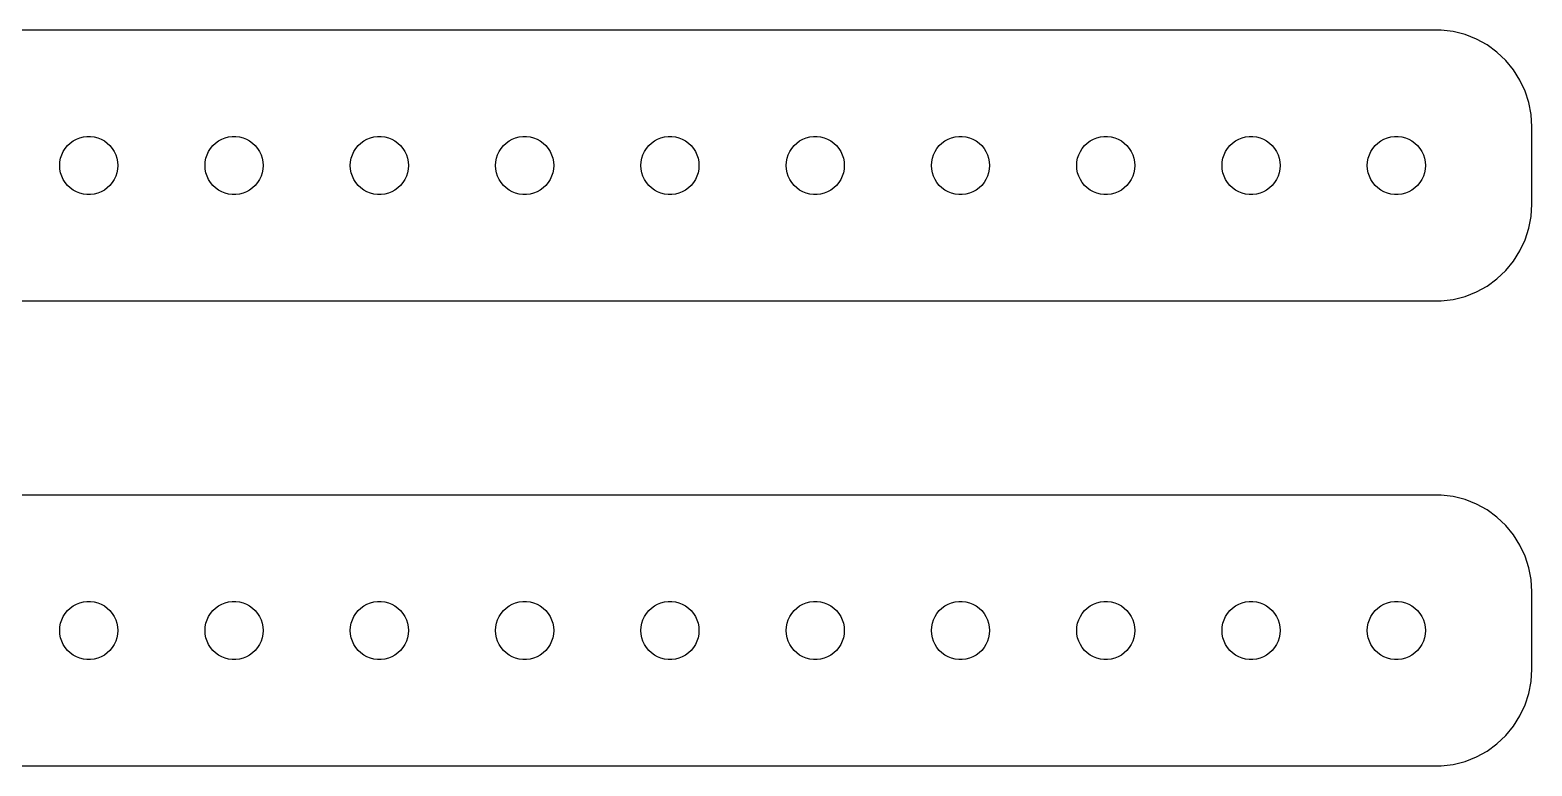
# Model space of a CAD drawing. Header units: metres. Extents: x -150 to 150, y 41 to 79.
# Drawn here: x 72 to 149.5, y 41 to 79 of the extents above; entities that cross this region are included whole.
import ezdxf

# ---------------------------------------------------------------- set-up
doc = ezdxf.new("R2010")
doc.units = ezdxf.units.M

msp = doc.modelspace()

# ---------------------------------------------------------------- linework, layer by layer
for p, q in [((144.814, 78.9901), (-144.814, 78.9901)), ((145.437, 78.9114), (144.814, 78.9901)), ((146.045, 78.7553), (145.437, 78.9114)), ((146.629, 78.5241), (146.045, 78.7553)), ((147.179, 78.2216), (146.629, 78.5241)), ((147.687, 77.8526), (147.179, 78.2216)), ((148.145, 77.4227), (147.687, 77.8526)), ((148.545, 76.9389), (148.145, 77.4227)), ((148.882, 76.4088), (148.545, 76.9389)), ((149.149, 75.8406), (148.882, 76.4088)), ((149.343, 75.2434), (149.149, 75.8406)), ((149.461, 74.6267), (149.343, 75.2434)), ((149.5, 74), (149.461, 74.6267)), ((149.5, 70), (149.5, 74)), ((73.6855, 72.7226), (73.7865, 72.8817)), ((73.7865, 72.8817), (73.9065, 73.0268)), ((73.9065, 73.0268), (74.0439, 73.1558)), ((74.0439, 73.1558), (74.1963, 73.2665)), ((74.1963, 73.2665), (74.3613, 73.3572)), ((74.3613, 73.3572), (74.5365, 73.4266)), ((74.5365, 73.4266), (74.7189, 73.4734)), ((74.7189, 73.4734), (74.9058, 73.497)), ((74.9058, 73.497), (75.0942, 73.497)), ((75.0942, 73.497), (75.2811, 73.4734)), ((75.2811, 73.4734), (75.4635, 73.4266)), ((75.4635, 73.4266), (75.6387, 73.3572)), ((75.6387, 73.3572), (75.8037, 73.2665)), ((75.8037, 73.2665), (75.9561, 73.1558)), ((75.9561, 73.1558), (76.0934, 73.0268)), ((76.0934, 73.0268), (76.2135, 72.8817)), ((76.2135, 72.8817), (76.3145, 72.7226)), ((81.1855, 72.7226), (81.2865, 72.8817)), ((81.2865, 72.8817), (81.4065, 73.0268)), ((81.4065, 73.0268), (81.5439, 73.1558)), ((81.5439, 73.1558), (81.6963, 73.2665)), ((81.6963, 73.2665), (81.8613, 73.3572)), ((81.8613, 73.3572), (82.0365, 73.4266)), ((82.0365, 73.4266), (82.2189, 73.4734)), ((82.2189, 73.4734), (82.4058, 73.497)), ((82.4058, 73.497), (82.5942, 73.497)), ((82.5942, 73.497), (82.7811, 73.4734)), ((82.7811, 73.4734), (82.9635, 73.4266)), ((82.9635, 73.4266), (83.1387, 73.3572)), ((83.1387, 73.3572), (83.3037, 73.2665)), ((83.3037, 73.2665), (83.4561, 73.1558)), ((83.4561, 73.1558), (83.5934, 73.0268)), ((83.5934, 73.0268), (83.7135, 72.8817)), ((83.7135, 72.8817), (83.8145, 72.7226)), ((88.6855, 72.7226), (88.7865, 72.8817)), ((88.7865, 72.8817), (88.9065, 73.0268)), ((88.9065, 73.0268), (89.0439, 73.1558)), ((89.0439, 73.1558), (89.1963, 73.2665)), ((89.1963, 73.2665), (89.3613, 73.3572)), ((89.3613, 73.3572), (89.5365, 73.4266)), ((89.5365, 73.4266), (89.7189, 73.4734)), ((89.7189, 73.4734), (89.9058, 73.497)), ((89.9058, 73.497), (90.0942, 73.497)), ((90.0942, 73.497), (90.2811, 73.4734)), ((90.2811, 73.4734), (90.4635, 73.4266)), ((90.4635, 73.4266), (90.6387, 73.3572)), ((90.6387, 73.3572), (90.8037, 73.2665)), ((90.8037, 73.2665), (90.9561, 73.1558)), ((90.9561, 73.1558), (91.0934, 73.0268)), ((91.0934, 73.0268), (91.2135, 72.8817)), ((91.2135, 72.8817), (91.3145, 72.7226)), ((96.1855, 72.7226), (96.2865, 72.8817)), ((96.2865, 72.8817), (96.4065, 73.0268)), ((96.4065, 73.0268), (96.5439, 73.1558)), ((96.5439, 73.1558), (96.6963, 73.2665)), ((96.6963, 73.2665), (96.8613, 73.3572)), ((96.8613, 73.3572), (97.0365, 73.4266)), ((97.0365, 73.4266), (97.2189, 73.4734)), ((97.2189, 73.4734), (97.4058, 73.497)), ((97.4058, 73.497), (97.5942, 73.497)), ((97.5942, 73.497), (97.7811, 73.4734)), ((97.7811, 73.4734), (97.9635, 73.4266)), ((97.9635, 73.4266), (98.1387, 73.3572)), ((98.1387, 73.3572), (98.3037, 73.2665)), ((98.3037, 73.2665), (98.4561, 73.1558)), ((98.4561, 73.1558), (98.5934, 73.0268)), ((98.5934, 73.0268), (98.7135, 72.8817)), ((98.7135, 72.8817), (98.8145, 72.7226)), ((103.686, 72.7226), (103.786, 72.8817)), ((103.786, 72.8817), (103.907, 73.0268)), ((103.907, 73.0268), (104.044, 73.1558)), ((104.044, 73.1558), (104.196, 73.2665)), ((104.196, 73.2665), (104.361, 73.3572)), ((104.361, 73.3572), (104.536, 73.4266)), ((104.536, 73.4266), (104.719, 73.4734)), ((104.719, 73.4734), (104.906, 73.497)), ((104.906, 73.497), (105.094, 73.497)), ((105.094, 73.497), (105.281, 73.4734)), ((105.281, 73.4734), (105.464, 73.4266)), ((105.464, 73.4266), (105.639, 73.3572)), ((105.639, 73.3572), (105.804, 73.2665)), ((105.804, 73.2665), (105.956, 73.1558)), ((105.956, 73.1558), (106.093, 73.0268)), ((106.093, 73.0268), (106.214, 72.8817)), ((106.214, 72.8817), (106.314, 72.7226)), ((111.186, 72.7226), (111.286, 72.8817)), ((111.286, 72.8817), (111.407, 73.0268)), ((111.407, 73.0268), (111.544, 73.1558)), ((111.544, 73.1558), (111.696, 73.2665)), ((111.696, 73.2665), (111.861, 73.3572)), ((111.861, 73.3572), (112.036, 73.4266)), ((112.036, 73.4266), (112.219, 73.4734)), ((112.219, 73.4734), (112.406, 73.497)), ((112.406, 73.497), (112.594, 73.497)), ((112.594, 73.497), (112.781, 73.4734)), ((112.781, 73.4734), (112.964, 73.4266)), ((112.964, 73.4266), (113.139, 73.3572)), ((113.139, 73.3572), (113.304, 73.2665)), ((113.304, 73.2665), (113.456, 73.1558)), ((113.456, 73.1558), (113.593, 73.0268)), ((113.593, 73.0268), (113.714, 72.8817)), ((113.714, 72.8817), (113.814, 72.7226)), ((118.686, 72.7226), (118.786, 72.8817)), ((118.786, 72.8817), (118.907, 73.0268)), ((118.907, 73.0268), (119.044, 73.1558)), ((119.044, 73.1558), (119.196, 73.2665)), ((119.196, 73.2665), (119.361, 73.3572)), ((119.361, 73.3572), (119.536, 73.4266)), ((119.536, 73.4266), (119.719, 73.4734)), ((119.719, 73.4734), (119.906, 73.497)), ((119.906, 73.497), (120.094, 73.497)), ((120.094, 73.497), (120.281, 73.4734)), ((120.281, 73.4734), (120.464, 73.4266)), ((120.464, 73.4266), (120.639, 73.3572)), ((120.639, 73.3572), (120.804, 73.2665)), ((120.804, 73.2665), (120.956, 73.1558)), ((120.956, 73.1558), (121.093, 73.0268)), ((121.093, 73.0268), (121.214, 72.8817)), ((121.214, 72.8817), (121.314, 72.7226)), ((126.186, 72.7226), (126.286, 72.8817)), ((126.286, 72.8817), (126.407, 73.0268)), ((126.407, 73.0268), (126.544, 73.1558)), ((126.544, 73.1558), (126.696, 73.2665)), ((126.696, 73.2665), (126.861, 73.3572)), ((126.861, 73.3572), (127.036, 73.4266)), ((127.036, 73.4266), (127.219, 73.4734)), ((127.219, 73.4734), (127.406, 73.497)), ((127.406, 73.497), (127.594, 73.497)), ((127.594, 73.497), (127.781, 73.4734)), ((127.781, 73.4734), (127.964, 73.4266)), ((127.964, 73.4266), (128.139, 73.3572)), ((128.139, 73.3572), (128.304, 73.2665)), ((128.304, 73.2665), (128.456, 73.1558)), ((128.456, 73.1558), (128.593, 73.0268)), ((128.593, 73.0268), (128.714, 72.8817)), ((128.714, 72.8817), (128.814, 72.7226)), ((133.686, 72.7226), (133.786, 72.8817)), ((133.786, 72.8817), (133.907, 73.0268)), ((133.907, 73.0268), (134.044, 73.1558)), ((134.044, 73.1558), (134.196, 73.2665)), ((134.196, 73.2665), (134.361, 73.3572)), ((134.361, 73.3572), (134.536, 73.4266)), ((134.536, 73.4266), (134.719, 73.4734)), ((134.719, 73.4734), (134.906, 73.497)), ((134.906, 73.497), (135.094, 73.497)), ((135.094, 73.497), (135.281, 73.4734)), ((135.281, 73.4734), (135.464, 73.4266)), ((135.464, 73.4266), (135.639, 73.3572)), ((135.639, 73.3572), (135.804, 73.2665)), ((135.804, 73.2665), (135.956, 73.1558)), ((135.956, 73.1558), (136.093, 73.0268)), ((136.093, 73.0268), (136.214, 72.8817)), ((136.214, 72.8817), (136.314, 72.7226)), ((141.186, 72.7226), (141.286, 72.8817)), ((141.286, 72.8817), (141.407, 73.0268)), ((141.407, 73.0268), (141.544, 73.1558)), ((141.544, 73.1558), (141.696, 73.2665)), ((141.696, 73.2665), (141.861, 73.3572)), ((141.861, 73.3572), (142.036, 73.4266)), ((142.036, 73.4266), (142.219, 73.4734)), ((142.219, 73.4734), (142.406, 73.497)), ((142.406, 73.497), (142.594, 73.497)), ((142.594, 73.497), (142.781, 73.4734)), ((142.781, 73.4734), (142.964, 73.4266)), ((142.964, 73.4266), (143.139, 73.3572)), ((143.139, 73.3572), (143.304, 73.2665)), ((143.304, 73.2665), (143.456, 73.1558)), ((143.456, 73.1558), (143.593, 73.0268)), ((143.593, 73.0268), (143.714, 72.8817)), ((143.714, 72.8817), (143.814, 72.7226)), ((73.5, 72), (73.5118, 72.188)), ((73.5118, 72.188), (73.5471, 72.373)), ((73.5471, 72.373), (73.6053, 72.5522)), ((73.6053, 72.5522), (73.6855, 72.7226)), ((76.3145, 72.7226), (76.3947, 72.5522)), ((76.3947, 72.5522), (76.4529, 72.373)), ((76.4529, 72.373), (76.4882, 72.188)), ((76.4882, 72.188), (76.5, 72)), ((81, 72), (81.0118, 72.188)), ((81.0118, 72.188), (81.0471, 72.373)), ((81.0471, 72.373), (81.1053, 72.5522)), ((81.1053, 72.5522), (81.1855, 72.7226)), ((83.8145, 72.7226), (83.8947, 72.5522)), ((83.8947, 72.5522), (83.9529, 72.373)), ((83.9529, 72.373), (83.9882, 72.188)), ((83.9882, 72.188), (84, 72)), ((88.5, 72), (88.5118, 72.188)), ((88.5118, 72.188), (88.5471, 72.373)), ((88.5471, 72.373), (88.6053, 72.5522)), ((88.6053, 72.5522), (88.6855, 72.7226)), ((91.3145, 72.7226), (91.3947, 72.5522)), ((91.3947, 72.5522), (91.4529, 72.373)), ((91.4529, 72.373), (91.4882, 72.188)), ((91.4882, 72.188), (91.5, 72)), ((96, 72), (96.0118, 72.188)), ((96.0118, 72.188), (96.0471, 72.373)), ((96.0471, 72.373), (96.1053, 72.5522)), ((96.1053, 72.5522), (96.1855, 72.7226)), ((98.8145, 72.7226), (98.8947, 72.5522)), ((98.8947, 72.5522), (98.9529, 72.373)), ((98.9529, 72.373), (98.9882, 72.188)), ((98.9882, 72.188), (99, 72)), ((103.5, 72), (103.512, 72.188)), ((103.512, 72.188), (103.547, 72.373)), ((103.547, 72.373), (103.605, 72.5522)), ((103.605, 72.5522), (103.686, 72.7226)), ((106.314, 72.7226), (106.395, 72.5522)), ((106.395, 72.5522), (106.453, 72.373)), ((106.453, 72.373), (106.488, 72.188)), ((106.488, 72.188), (106.5, 72)), ((111, 72), (111.012, 72.188)), ((111.012, 72.188), (111.047, 72.373)), ((111.047, 72.373), (111.105, 72.5522)), ((111.105, 72.5522), (111.186, 72.7226)), ((113.814, 72.7226), (113.895, 72.5522)), ((113.895, 72.5522), (113.953, 72.373)), ((113.953, 72.373), (113.988, 72.188)), ((113.988, 72.188), (114, 72)), ((118.5, 72), (118.512, 72.188)), ((118.512, 72.188), (118.547, 72.373)), ((118.547, 72.373), (118.605, 72.5522)), ((118.605, 72.5522), (118.686, 72.7226)), ((121.314, 72.7226), (121.395, 72.5522)), ((121.395, 72.5522), (121.453, 72.373)), ((121.453, 72.373), (121.488, 72.188)), ((121.488, 72.188), (121.5, 72)), ((126, 72), (126.012, 72.188)), ((126.012, 72.188), (126.047, 72.373)), ((126.047, 72.373), (126.105, 72.5522)), ((126.105, 72.5522), (126.186, 72.7226)), ((128.814, 72.7226), (128.895, 72.5522)), ((128.895, 72.5522), (128.953, 72.373)), ((128.953, 72.373), (128.988, 72.188)), ((128.988, 72.188), (129, 72)), ((133.5, 72), (133.512, 72.188)), ((133.512, 72.188), (133.547, 72.373)), ((133.547, 72.373), (133.605, 72.5522)), ((133.605, 72.5522), (133.686, 72.7226)), ((136.314, 72.7226), (136.395, 72.5522)), ((136.395, 72.5522), (136.453, 72.373)), ((136.453, 72.373), (136.488, 72.188)), ((136.488, 72.188), (136.5, 72)), ((141, 72), (141.012, 72.188)), ((141.012, 72.188), (141.047, 72.373)), ((141.047, 72.373), (141.105, 72.5522)), ((141.105, 72.5522), (141.186, 72.7226)), ((143.814, 72.7226), (143.895, 72.5522)), ((143.895, 72.5522), (143.953, 72.373)), ((143.953, 72.373), (143.988, 72.188)), ((143.988, 72.188), (144, 72)), ((73.5118, 71.812), (73.5, 72)), ((73.5471, 71.627), (73.5118, 71.812)), ((73.6053, 71.4478), (73.5471, 71.627)), ((73.6855, 71.2774), (73.6053, 71.4478)), ((76.3947, 71.4478), (76.3145, 71.2774)), ((76.4529, 71.627), (76.3947, 71.4478)), ((76.4882, 71.812), (76.4529, 71.627)), ((76.5, 72), (76.4882, 71.812)), ((81.0118, 71.812), (81, 72)), ((81.0471, 71.627), (81.0118, 71.812)), ((81.1053, 71.4478), (81.0471, 71.627)), ((81.1855, 71.2774), (81.1053, 71.4478)), ((83.8947, 71.4478), (83.8145, 71.2774)), ((83.9529, 71.627), (83.8947, 71.4478)), ((83.9882, 71.812), (83.9529, 71.627)), ((84, 72), (83.9882, 71.812)), ((88.5118, 71.812), (88.5, 72)), ((88.5471, 71.627), (88.5118, 71.812)), ((88.6053, 71.4478), (88.5471, 71.627)), ((88.6855, 71.2774), (88.6053, 71.4478)), ((91.3947, 71.4478), (91.3145, 71.2774)), ((91.4529, 71.627), (91.3947, 71.4478)), ((91.4882, 71.812), (91.4529, 71.627)), ((91.5, 72), (91.4882, 71.812)), ((96.0118, 71.812), (96, 72)), ((96.0471, 71.627), (96.0118, 71.812)), ((96.1053, 71.4478), (96.0471, 71.627)), ((96.1855, 71.2774), (96.1053, 71.4478)), ((98.8947, 71.4478), (98.8145, 71.2774)), ((98.9529, 71.627), (98.8947, 71.4478)), ((98.9882, 71.812), (98.9529, 71.627)), ((99, 72), (98.9882, 71.812)), ((103.512, 71.812), (103.5, 72)), ((103.547, 71.627), (103.512, 71.812)), ((103.605, 71.4478), (103.547, 71.627)), ((103.686, 71.2774), (103.605, 71.4478)), ((106.395, 71.4478), (106.314, 71.2774)), ((106.453, 71.627), (106.395, 71.4478)), ((106.488, 71.812), (106.453, 71.627)), ((106.5, 72), (106.488, 71.812)), ((111.012, 71.812), (111, 72)), ((111.047, 71.627), (111.012, 71.812)), ((111.105, 71.4478), (111.047, 71.627)), ((111.186, 71.2774), (111.105, 71.4478)), ((113.895, 71.4478), (113.814, 71.2774)), ((113.953, 71.627), (113.895, 71.4478)), ((113.988, 71.812), (113.953, 71.627)), ((114, 72), (113.988, 71.812)), ((118.512, 71.812), (118.5, 72)), ((118.547, 71.627), (118.512, 71.812)), ((118.605, 71.4478), (118.547, 71.627)), ((118.686, 71.2774), (118.605, 71.4478)), ((121.395, 71.4478), (121.314, 71.2774)), ((121.453, 71.627), (121.395, 71.4478)), ((121.488, 71.812), (121.453, 71.627)), ((121.5, 72), (121.488, 71.812)), ((126.012, 71.812), (126, 72)), ((126.047, 71.627), (126.012, 71.812)), ((126.105, 71.4478), (126.047, 71.627)), ((126.186, 71.2774), (126.105, 71.4478)), ((128.895, 71.4478), (128.814, 71.2774)), ((128.953, 71.627), (128.895, 71.4478)), ((128.988, 71.812), (128.953, 71.627)), ((129, 72), (128.988, 71.812)), ((133.512, 71.812), (133.5, 72)), ((133.547, 71.627), (133.512, 71.812)), ((133.605, 71.4478), (133.547, 71.627)), ((133.686, 71.2774), (133.605, 71.4478)), ((136.395, 71.4478), (136.314, 71.2774)), ((136.453, 71.627), (136.395, 71.4478)), ((136.488, 71.812), (136.453, 71.627)), ((136.5, 72), (136.488, 71.812)), ((141.012, 71.812), (141, 72)), ((141.047, 71.627), (141.012, 71.812)), ((141.105, 71.4478), (141.047, 71.627)), ((141.186, 71.2774), (141.105, 71.4478)), ((143.895, 71.4478), (143.814, 71.2774)), ((143.953, 71.627), (143.895, 71.4478)), ((143.988, 71.812), (143.953, 71.627)), ((144, 72), (143.988, 71.812)), ((73.7865, 71.1183), (73.6855, 71.2774)), ((73.9065, 70.9732), (73.7865, 71.1183)), ((74.0439, 70.8442), (73.9065, 70.9732)), ((74.1963, 70.7335), (74.0439, 70.8442)), ((74.3613, 70.6428), (74.1963, 70.7335)), ((74.5365, 70.5734), (74.3613, 70.6428)), ((74.7189, 70.5266), (74.5365, 70.5734)), ((75.4635, 70.5734), (75.2811, 70.5266)), ((75.6387, 70.6428), (75.4635, 70.5734)), ((75.8037, 70.7335), (75.6387, 70.6428)), ((75.9561, 70.8442), (75.8037, 70.7335)), ((76.0934, 70.9732), (75.9561, 70.8442)), ((76.2135, 71.1183), (76.0934, 70.9732)), ((76.3145, 71.2774), (76.2135, 71.1183)), ((81.2865, 71.1183), (81.1855, 71.2774)), ((81.4065, 70.9732), (81.2865, 71.1183)), ((81.5439, 70.8442), (81.4065, 70.9732)), ((81.6963, 70.7335), (81.5439, 70.8442)), ((81.8613, 70.6428), (81.6963, 70.7335)), ((82.0365, 70.5734), (81.8613, 70.6428)), ((82.2189, 70.5266), (82.0365, 70.5734)), ((82.9635, 70.5734), (82.7811, 70.5266)), ((83.1387, 70.6428), (82.9635, 70.5734)), ((83.3037, 70.7335), (83.1387, 70.6428)), ((83.4561, 70.8442), (83.3037, 70.7335)), ((83.5934, 70.9732), (83.4561, 70.8442)), ((83.7135, 71.1183), (83.5934, 70.9732)), ((83.8145, 71.2774), (83.7135, 71.1183)), ((88.7865, 71.1183), (88.6855, 71.2774)), ((88.9065, 70.9732), (88.7865, 71.1183)), ((89.0439, 70.8442), (88.9065, 70.9732)), ((89.1963, 70.7335), (89.0439, 70.8442)), ((89.3613, 70.6428), (89.1963, 70.7335)), ((89.5365, 70.5734), (89.3613, 70.6428)), ((89.7189, 70.5266), (89.5365, 70.5734)), ((90.4635, 70.5734), (90.2811, 70.5266)), ((90.6387, 70.6428), (90.4635, 70.5734)), ((90.8037, 70.7335), (90.6387, 70.6428)), ((90.9561, 70.8442), (90.8037, 70.7335)), ((91.0934, 70.9732), (90.9561, 70.8442)), ((91.2135, 71.1183), (91.0934, 70.9732)), ((91.3145, 71.2774), (91.2135, 71.1183)), ((96.2865, 71.1183), (96.1855, 71.2774)), ((96.4065, 70.9732), (96.2865, 71.1183)), ((96.5439, 70.8442), (96.4065, 70.9732)), ((96.6963, 70.7335), (96.5439, 70.8442)), ((96.8613, 70.6428), (96.6963, 70.7335)), ((97.0365, 70.5734), (96.8613, 70.6428)), ((97.2189, 70.5266), (97.0365, 70.5734)), ((97.9635, 70.5734), (97.7811, 70.5266)), ((98.1387, 70.6428), (97.9635, 70.5734)), ((98.3037, 70.7335), (98.1387, 70.6428)), ((98.4561, 70.8442), (98.3037, 70.7335)), ((98.5934, 70.9732), (98.4561, 70.8442)), ((98.7135, 71.1183), (98.5934, 70.9732)), ((98.8145, 71.2774), (98.7135, 71.1183)), ((103.786, 71.1183), (103.686, 71.2774)), ((103.907, 70.9732), (103.786, 71.1183)), ((104.044, 70.8442), (103.907, 70.9732)), ((104.196, 70.7335), (104.044, 70.8442)), ((104.361, 70.6428), (104.196, 70.7335)), ((104.536, 70.5734), (104.361, 70.6428)), ((104.719, 70.5266), (104.536, 70.5734)), ((105.464, 70.5734), (105.281, 70.5266)), ((105.639, 70.6428), (105.464, 70.5734)), ((105.804, 70.7335), (105.639, 70.6428)), ((105.956, 70.8442), (105.804, 70.7335)), ((106.093, 70.9732), (105.956, 70.8442)), ((106.214, 71.1183), (106.093, 70.9732)), ((106.314, 71.2774), (106.214, 71.1183)), ((111.286, 71.1183), (111.186, 71.2774)), ((111.407, 70.9732), (111.286, 71.1183)), ((111.544, 70.8442), (111.407, 70.9732)), ((111.696, 70.7335), (111.544, 70.8442)), ((111.861, 70.6428), (111.696, 70.7335)), ((112.036, 70.5734), (111.861, 70.6428)), ((112.219, 70.5266), (112.036, 70.5734)), ((112.964, 70.5734), (112.781, 70.5266)), ((113.139, 70.6428), (112.964, 70.5734)), ((113.304, 70.7335), (113.139, 70.6428)), ((113.456, 70.8442), (113.304, 70.7335)), ((113.593, 70.9732), (113.456, 70.8442)), ((113.714, 71.1183), (113.593, 70.9732)), ((113.814, 71.2774), (113.714, 71.1183)), ((118.786, 71.1183), (118.686, 71.2774)), ((118.907, 70.9732), (118.786, 71.1183)), ((119.044, 70.8442), (118.907, 70.9732)), ((119.196, 70.7335), (119.044, 70.8442)), ((119.361, 70.6428), (119.196, 70.7335)), ((119.536, 70.5734), (119.361, 70.6428)), ((119.719, 70.5266), (119.536, 70.5734)), ((120.464, 70.5734), (120.281, 70.5266)), ((120.639, 70.6428), (120.464, 70.5734)), ((120.804, 70.7335), (120.639, 70.6428)), ((120.956, 70.8442), (120.804, 70.7335)), ((121.093, 70.9732), (120.956, 70.8442)), ((121.214, 71.1183), (121.093, 70.9732)), ((121.314, 71.2774), (121.214, 71.1183)), ((126.286, 71.1183), (126.186, 71.2774)), ((126.407, 70.9732), (126.286, 71.1183)), ((126.544, 70.8442), (126.407, 70.9732)), ((126.696, 70.7335), (126.544, 70.8442)), ((126.861, 70.6428), (126.696, 70.7335)), ((127.036, 70.5734), (126.861, 70.6428)), ((127.219, 70.5266), (127.036, 70.5734)), ((127.964, 70.5734), (127.781, 70.5266)), ((128.139, 70.6428), (127.964, 70.5734)), ((128.304, 70.7335), (128.139, 70.6428)), ((128.456, 70.8442), (128.304, 70.7335)), ((128.593, 70.9732), (128.456, 70.8442)), ((128.714, 71.1183), (128.593, 70.9732)), ((128.814, 71.2774), (128.714, 71.1183)), ((133.786, 71.1183), (133.686, 71.2774)), ((133.907, 70.9732), (133.786, 71.1183)), ((134.044, 70.8442), (133.907, 70.9732)), ((134.196, 70.7335), (134.044, 70.8442)), ((134.361, 70.6428), (134.196, 70.7335)), ((134.536, 70.5734), (134.361, 70.6428)), ((134.719, 70.5266), (134.536, 70.5734)), ((135.464, 70.5734), (135.281, 70.5266)), ((135.639, 70.6428), (135.464, 70.5734)), ((135.804, 70.7335), (135.639, 70.6428)), ((135.956, 70.8442), (135.804, 70.7335)), ((136.093, 70.9732), (135.956, 70.8442)), ((136.214, 71.1183), (136.093, 70.9732)), ((136.314, 71.2774), (136.214, 71.1183)), ((141.286, 71.1183), (141.186, 71.2774)), ((141.407, 70.9732), (141.286, 71.1183)), ((141.544, 70.8442), (141.407, 70.9732)), ((141.696, 70.7335), (141.544, 70.8442)), ((141.861, 70.6428), (141.696, 70.7335)), ((142.036, 70.5734), (141.861, 70.6428)), ((142.219, 70.5266), (142.036, 70.5734)), ((142.964, 70.5734), (142.781, 70.5266)), ((143.139, 70.6428), (142.964, 70.5734)), ((143.304, 70.7335), (143.139, 70.6428)), ((143.456, 70.8442), (143.304, 70.7335)), ((143.593, 70.9732), (143.456, 70.8442)), ((143.714, 71.1183), (143.593, 70.9732)), ((143.814, 71.2774), (143.714, 71.1183)), ((74.9058, 70.503), (74.7189, 70.5266)), ((75.0942, 70.503), (74.9058, 70.503)), ((75.2811, 70.5266), (75.0942, 70.503)), ((82.4058, 70.503), (82.2189, 70.5266)), ((82.5942, 70.503), (82.4058, 70.503)), ((82.7811, 70.5266), (82.5942, 70.503)), ((89.9058, 70.503), (89.7189, 70.5266)), ((90.0942, 70.503), (89.9058, 70.503)), ((90.2811, 70.5266), (90.0942, 70.503)), ((97.4058, 70.503), (97.2189, 70.5266)), ((97.5942, 70.503), (97.4058, 70.503)), ((97.7811, 70.5266), (97.5942, 70.503)), ((104.906, 70.503), (104.719, 70.5266)), ((105.094, 70.503), (104.906, 70.503)), ((105.281, 70.5266), (105.094, 70.503)), ((112.406, 70.503), (112.219, 70.5266)), ((112.594, 70.503), (112.406, 70.503)), ((112.781, 70.5266), (112.594, 70.503)), ((119.906, 70.503), (119.719, 70.5266)), ((120.094, 70.503), (119.906, 70.503)), ((120.281, 70.5266), (120.094, 70.503)), ((127.406, 70.503), (127.219, 70.5266)), ((127.594, 70.503), (127.406, 70.503)), ((127.781, 70.5266), (127.594, 70.503)), ((134.906, 70.503), (134.719, 70.5266)), ((135.094, 70.503), (134.906, 70.503)), ((135.281, 70.5266), (135.094, 70.503)), ((142.406, 70.503), (142.219, 70.5266)), ((142.594, 70.503), (142.406, 70.503)), ((142.781, 70.5266), (142.594, 70.503)), ((149.461, 69.3733), (149.5, 70)), ((149.343, 68.7566), (149.461, 69.3733)), ((149.149, 68.1594), (149.343, 68.7566)), ((148.545, 67.0611), (148.882, 67.5912)), ((148.882, 67.5912), (149.149, 68.1594)), ((148.145, 66.5773), (148.545, 67.0611)), ((147.179, 65.7784), (147.687, 66.1474)), ((147.687, 66.1474), (148.145, 66.5773)), ((145.437, 65.0886), (146.045, 65.2447)), ((146.045, 65.2447), (146.629, 65.4759)), ((146.629, 65.4759), (147.179, 65.7784)), ((-144.814, 65.0099), (144.814, 65.0099)), ((144.814, 65.0099), (145.437, 65.0886)), ((144.814, 54.9901), (-144.814, 54.9901)), ((145.437, 54.9114), (144.814, 54.9901)), ((146.045, 54.7553), (145.437, 54.9114)), ((146.629, 54.5241), (146.045, 54.7553)), ((147.179, 54.2216), (146.629, 54.5241)), ((147.687, 53.8526), (147.179, 54.2216)), ((148.145, 53.4227), (147.687, 53.8526)), ((148.545, 52.9389), (148.145, 53.4227)), ((148.882, 52.4088), (148.545, 52.9389)), ((149.149, 51.8406), (148.882, 52.4088)), ((149.343, 51.2434), (149.149, 51.8406)), ((149.461, 50.6267), (149.343, 51.2434)), ((149.5, 50), (149.461, 50.6267)), ((149.5, 46), (149.5, 50)), ((73.6855, 48.7226), (73.7865, 48.8817)), ((73.7865, 48.8817), (73.9065, 49.0268)), ((73.9065, 49.0268), (74.0439, 49.1558)), ((74.0439, 49.1558), (74.1963, 49.2665)), ((74.1963, 49.2665), (74.3613, 49.3572)), ((74.3613, 49.3572), (74.5365, 49.4266)), ((74.5365, 49.4266), (74.7189, 49.4734)), ((74.7189, 49.4734), (74.9058, 49.497)), ((74.9058, 49.497), (75.0942, 49.497)), ((75.0942, 49.497), (75.2811, 49.4734)), ((75.2811, 49.4734), (75.4635, 49.4266)), ((75.4635, 49.4266), (75.6387, 49.3572)), ((75.6387, 49.3572), (75.8037, 49.2665)), ((75.8037, 49.2665), (75.9561, 49.1558)), ((75.9561, 49.1558), (76.0934, 49.0268)), ((76.0934, 49.0268), (76.2135, 48.8817)), ((76.2135, 48.8817), (76.3145, 48.7226)), ((81.1855, 48.7226), (81.2865, 48.8817)), ((81.2865, 48.8817), (81.4065, 49.0268)), ((81.4065, 49.0268), (81.5439, 49.1558)), ((81.5439, 49.1558), (81.6963, 49.2665)), ((81.6963, 49.2665), (81.8613, 49.3572)), ((81.8613, 49.3572), (82.0365, 49.4266)), ((82.0365, 49.4266), (82.2189, 49.4734)), ((82.2189, 49.4734), (82.4058, 49.497)), ((82.4058, 49.497), (82.5942, 49.497)), ((82.5942, 49.497), (82.7811, 49.4734)), ((82.7811, 49.4734), (82.9635, 49.4266)), ((82.9635, 49.4266), (83.1387, 49.3572)), ((83.1387, 49.3572), (83.3037, 49.2665)), ((83.3037, 49.2665), (83.4561, 49.1558)), ((83.4561, 49.1558), (83.5934, 49.0268)), ((83.5934, 49.0268), (83.7135, 48.8817)), ((83.7135, 48.8817), (83.8145, 48.7226)), ((88.6855, 48.7226), (88.7865, 48.8817)), ((88.7865, 48.8817), (88.9065, 49.0268)), ((88.9065, 49.0268), (89.0439, 49.1558)), ((89.0439, 49.1558), (89.1963, 49.2665)), ((89.1963, 49.2665), (89.3613, 49.3572)), ((89.3613, 49.3572), (89.5365, 49.4266)), ((89.5365, 49.4266), (89.7189, 49.4734)), ((89.7189, 49.4734), (89.9058, 49.497)), ((89.9058, 49.497), (90.0942, 49.497)), ((90.0942, 49.497), (90.2811, 49.4734)), ((90.2811, 49.4734), (90.4635, 49.4266)), ((90.4635, 49.4266), (90.6387, 49.3572)), ((90.6387, 49.3572), (90.8037, 49.2665)), ((90.8037, 49.2665), (90.9561, 49.1558)), ((90.9561, 49.1558), (91.0934, 49.0268)), ((91.0934, 49.0268), (91.2135, 48.8817)), ((91.2135, 48.8817), (91.3145, 48.7226)), ((96.1855, 48.7226), (96.2865, 48.8817)), ((96.2865, 48.8817), (96.4065, 49.0268)), ((96.4065, 49.0268), (96.5439, 49.1558)), ((96.5439, 49.1558), (96.6963, 49.2665)), ((96.6963, 49.2665), (96.8613, 49.3572)), ((96.8613, 49.3572), (97.0365, 49.4266)), ((97.0365, 49.4266), (97.2189, 49.4734)), ((97.2189, 49.4734), (97.4058, 49.497)), ((97.4058, 49.497), (97.5942, 49.497)), ((97.5942, 49.497), (97.7811, 49.4734)), ((97.7811, 49.4734), (97.9635, 49.4266)), ((97.9635, 49.4266), (98.1387, 49.3572)), ((98.1387, 49.3572), (98.3037, 49.2665)), ((98.3037, 49.2665), (98.4561, 49.1558)), ((98.4561, 49.1558), (98.5934, 49.0268)), ((98.5934, 49.0268), (98.7135, 48.8817)), ((98.7135, 48.8817), (98.8145, 48.7226)), ((103.686, 48.7226), (103.786, 48.8817)), ((103.786, 48.8817), (103.907, 49.0268)), ((103.907, 49.0268), (104.044, 49.1558)), ((104.044, 49.1558), (104.196, 49.2665)), ((104.196, 49.2665), (104.361, 49.3572)), ((104.361, 49.3572), (104.536, 49.4266)), ((104.536, 49.4266), (104.719, 49.4734)), ((104.719, 49.4734), (104.906, 49.497)), ((104.906, 49.497), (105.094, 49.497)), ((105.094, 49.497), (105.281, 49.4734)), ((105.281, 49.4734), (105.464, 49.4266)), ((105.464, 49.4266), (105.639, 49.3572)), ((105.639, 49.3572), (105.804, 49.2665)), ((105.804, 49.2665), (105.956, 49.1558)), ((105.956, 49.1558), (106.093, 49.0268)), ((106.093, 49.0268), (106.214, 48.8817)), ((106.214, 48.8817), (106.314, 48.7226)), ((111.186, 48.7226), (111.286, 48.8817)), ((111.286, 48.8817), (111.407, 49.0268)), ((111.407, 49.0268), (111.544, 49.1558)), ((111.544, 49.1558), (111.696, 49.2665)), ((111.696, 49.2665), (111.861, 49.3572)), ((111.861, 49.3572), (112.036, 49.4266)), ((112.036, 49.4266), (112.219, 49.4734)), ((112.219, 49.4734), (112.406, 49.497)), ((112.406, 49.497), (112.594, 49.497)), ((112.594, 49.497), (112.781, 49.4734)), ((112.781, 49.4734), (112.964, 49.4266)), ((112.964, 49.4266), (113.139, 49.3572)), ((113.139, 49.3572), (113.304, 49.2665)), ((113.304, 49.2665), (113.456, 49.1558)), ((113.456, 49.1558), (113.593, 49.0268)), ((113.593, 49.0268), (113.714, 48.8817)), ((113.714, 48.8817), (113.814, 48.7226)), ((118.686, 48.7226), (118.786, 48.8817)), ((118.786, 48.8817), (118.907, 49.0268)), ((118.907, 49.0268), (119.044, 49.1558)), ((119.044, 49.1558), (119.196, 49.2665)), ((119.196, 49.2665), (119.361, 49.3572)), ((119.361, 49.3572), (119.536, 49.4266)), ((119.536, 49.4266), (119.719, 49.4734)), ((119.719, 49.4734), (119.906, 49.497)), ((119.906, 49.497), (120.094, 49.497)), ((120.094, 49.497), (120.281, 49.4734)), ((120.281, 49.4734), (120.464, 49.4266)), ((120.464, 49.4266), (120.639, 49.3572)), ((120.639, 49.3572), (120.804, 49.2665)), ((120.804, 49.2665), (120.956, 49.1558)), ((120.956, 49.1558), (121.093, 49.0268)), ((121.093, 49.0268), (121.214, 48.8817)), ((121.214, 48.8817), (121.314, 48.7226)), ((126.186, 48.7226), (126.286, 48.8817)), ((126.286, 48.8817), (126.407, 49.0268)), ((126.407, 49.0268), (126.544, 49.1558)), ((126.544, 49.1558), (126.696, 49.2665)), ((126.696, 49.2665), (126.861, 49.3572)), ((126.861, 49.3572), (127.036, 49.4266)), ((127.036, 49.4266), (127.219, 49.4734)), ((127.219, 49.4734), (127.406, 49.497)), ((127.406, 49.497), (127.594, 49.497)), ((127.594, 49.497), (127.781, 49.4734)), ((127.781, 49.4734), (127.964, 49.4266)), ((127.964, 49.4266), (128.139, 49.3572)), ((128.139, 49.3572), (128.304, 49.2665)), ((128.304, 49.2665), (128.456, 49.1558)), ((128.456, 49.1558), (128.593, 49.0268)), ((128.593, 49.0268), (128.714, 48.8817)), ((128.714, 48.8817), (128.814, 48.7226)), ((133.686, 48.7226), (133.786, 48.8817)), ((133.786, 48.8817), (133.907, 49.0268)), ((133.907, 49.0268), (134.044, 49.1558)), ((134.044, 49.1558), (134.196, 49.2665)), ((134.196, 49.2665), (134.361, 49.3572)), ((134.361, 49.3572), (134.536, 49.4266)), ((134.536, 49.4266), (134.719, 49.4734)), ((134.719, 49.4734), (134.906, 49.497)), ((134.906, 49.497), (135.094, 49.497)), ((135.094, 49.497), (135.281, 49.4734)), ((135.281, 49.4734), (135.464, 49.4266)), ((135.464, 49.4266), (135.639, 49.3572)), ((135.639, 49.3572), (135.804, 49.2665)), ((135.804, 49.2665), (135.956, 49.1558)), ((135.956, 49.1558), (136.093, 49.0268)), ((136.093, 49.0268), (136.214, 48.8817)), ((136.214, 48.8817), (136.314, 48.7226)), ((141.186, 48.7226), (141.286, 48.8817)), ((141.286, 48.8817), (141.407, 49.0268)), ((141.407, 49.0268), (141.544, 49.1558)), ((141.544, 49.1558), (141.696, 49.2665)), ((141.696, 49.2665), (141.861, 49.3572)), ((141.861, 49.3572), (142.036, 49.4266)), ((142.036, 49.4266), (142.219, 49.4734)), ((142.219, 49.4734), (142.406, 49.497)), ((142.406, 49.497), (142.594, 49.497)), ((142.594, 49.497), (142.781, 49.4734)), ((142.781, 49.4734), (142.964, 49.4266)), ((142.964, 49.4266), (143.139, 49.3572)), ((143.139, 49.3572), (143.304, 49.2665)), ((143.304, 49.2665), (143.456, 49.1558)), ((143.456, 49.1558), (143.593, 49.0268)), ((143.593, 49.0268), (143.714, 48.8817)), ((143.714, 48.8817), (143.814, 48.7226)), ((73.5, 48), (73.5118, 48.188)), ((73.5118, 48.188), (73.5471, 48.373)), ((73.5471, 48.373), (73.6053, 48.5522)), ((73.6053, 48.5522), (73.6855, 48.7226)), ((76.3145, 48.7226), (76.3947, 48.5522)), ((76.3947, 48.5522), (76.4529, 48.373)), ((76.4529, 48.373), (76.4882, 48.188)), ((76.4882, 48.188), (76.5, 48)), ((81, 48), (81.0118, 48.188)), ((81.0118, 48.188), (81.0471, 48.373)), ((81.0471, 48.373), (81.1053, 48.5522)), ((81.1053, 48.5522), (81.1855, 48.7226)), ((83.8145, 48.7226), (83.8947, 48.5522)), ((83.8947, 48.5522), (83.9529, 48.373)), ((83.9529, 48.373), (83.9882, 48.188)), ((83.9882, 48.188), (84, 48)), ((88.5, 48), (88.5118, 48.188)), ((88.5118, 48.188), (88.5471, 48.373)), ((88.5471, 48.373), (88.6053, 48.5522)), ((88.6053, 48.5522), (88.6855, 48.7226)), ((91.3145, 48.7226), (91.3947, 48.5522)), ((91.3947, 48.5522), (91.4529, 48.373)), ((91.4529, 48.373), (91.4882, 48.188)), ((91.4882, 48.188), (91.5, 48)), ((96, 48), (96.0118, 48.188)), ((96.0118, 48.188), (96.0471, 48.373)), ((96.0471, 48.373), (96.1053, 48.5522)), ((96.1053, 48.5522), (96.1855, 48.7226)), ((98.8145, 48.7226), (98.8947, 48.5522)), ((98.8947, 48.5522), (98.9529, 48.373)), ((98.9529, 48.373), (98.9882, 48.188)), ((98.9882, 48.188), (99, 48)), ((103.5, 48), (103.512, 48.188)), ((103.512, 48.188), (103.547, 48.373)), ((103.547, 48.373), (103.605, 48.5522)), ((103.605, 48.5522), (103.686, 48.7226)), ((106.314, 48.7226), (106.395, 48.5522)), ((106.395, 48.5522), (106.453, 48.373)), ((106.453, 48.373), (106.488, 48.188)), ((106.488, 48.188), (106.5, 48)), ((111, 48), (111.012, 48.188)), ((111.012, 48.188), (111.047, 48.373)), ((111.047, 48.373), (111.105, 48.5522)), ((111.105, 48.5522), (111.186, 48.7226)), ((113.814, 48.7226), (113.895, 48.5522)), ((113.895, 48.5522), (113.953, 48.373)), ((113.953, 48.373), (113.988, 48.188)), ((113.988, 48.188), (114, 48)), ((118.5, 48), (118.512, 48.188)), ((118.512, 48.188), (118.547, 48.373)), ((118.547, 48.373), (118.605, 48.5522)), ((118.605, 48.5522), (118.686, 48.7226)), ((121.314, 48.7226), (121.395, 48.5522)), ((121.395, 48.5522), (121.453, 48.373)), ((121.453, 48.373), (121.488, 48.188)), ((121.488, 48.188), (121.5, 48)), ((126, 48), (126.012, 48.188)), ((126.012, 48.188), (126.047, 48.373)), ((126.047, 48.373), (126.105, 48.5522)), ((126.105, 48.5522), (126.186, 48.7226)), ((128.814, 48.7226), (128.895, 48.5522)), ((128.895, 48.5522), (128.953, 48.373)), ((128.953, 48.373), (128.988, 48.188)), ((128.988, 48.188), (129, 48)), ((133.5, 48), (133.512, 48.188)), ((133.512, 48.188), (133.547, 48.373)), ((133.547, 48.373), (133.605, 48.5522)), ((133.605, 48.5522), (133.686, 48.7226)), ((136.314, 48.7226), (136.395, 48.5522)), ((136.395, 48.5522), (136.453, 48.373)), ((136.453, 48.373), (136.488, 48.188)), ((136.488, 48.188), (136.5, 48)), ((141, 48), (141.012, 48.188)), ((141.012, 48.188), (141.047, 48.373)), ((141.047, 48.373), (141.105, 48.5522)), ((141.105, 48.5522), (141.186, 48.7226)), ((143.814, 48.7226), (143.895, 48.5522)), ((143.895, 48.5522), (143.953, 48.373)), ((143.953, 48.373), (143.988, 48.188)), ((143.988, 48.188), (144, 48)), ((73.5118, 47.812), (73.5, 48)), ((73.5471, 47.627), (73.5118, 47.812)), ((73.6053, 47.4478), (73.5471, 47.627)), ((73.6855, 47.2774), (73.6053, 47.4478)), ((76.3947, 47.4478), (76.3145, 47.2774)), ((76.4529, 47.627), (76.3947, 47.4478)), ((76.4882, 47.812), (76.4529, 47.627)), ((76.5, 48), (76.4882, 47.812)), ((81.0118, 47.812), (81, 48)), ((81.0471, 47.627), (81.0118, 47.812)), ((81.1053, 47.4478), (81.0471, 47.627)), ((81.1855, 47.2774), (81.1053, 47.4478)), ((83.8947, 47.4478), (83.8145, 47.2774)), ((83.9529, 47.627), (83.8947, 47.4478)), ((83.9882, 47.812), (83.9529, 47.627)), ((84, 48), (83.9882, 47.812)), ((88.5118, 47.812), (88.5, 48)), ((88.5471, 47.627), (88.5118, 47.812)), ((88.6053, 47.4478), (88.5471, 47.627)), ((88.6855, 47.2774), (88.6053, 47.4478)), ((91.3947, 47.4478), (91.3145, 47.2774)), ((91.4529, 47.627), (91.3947, 47.4478)), ((91.4882, 47.812), (91.4529, 47.627)), ((91.5, 48), (91.4882, 47.812)), ((96.0118, 47.812), (96, 48)), ((96.0471, 47.627), (96.0118, 47.812)), ((96.1053, 47.4478), (96.0471, 47.627)), ((96.1855, 47.2774), (96.1053, 47.4478)), ((98.8947, 47.4478), (98.8145, 47.2774)), ((98.9529, 47.627), (98.8947, 47.4478)), ((98.9882, 47.812), (98.9529, 47.627)), ((99, 48), (98.9882, 47.812)), ((103.512, 47.812), (103.5, 48)), ((103.547, 47.627), (103.512, 47.812)), ((103.605, 47.4478), (103.547, 47.627)), ((103.686, 47.2774), (103.605, 47.4478)), ((106.395, 47.4478), (106.314, 47.2774)), ((106.453, 47.627), (106.395, 47.4478)), ((106.488, 47.812), (106.453, 47.627)), ((106.5, 48), (106.488, 47.812)), ((111.012, 47.812), (111, 48)), ((111.047, 47.627), (111.012, 47.812)), ((111.105, 47.4478), (111.047, 47.627)), ((111.186, 47.2774), (111.105, 47.4478)), ((113.895, 47.4478), (113.814, 47.2774)), ((113.953, 47.627), (113.895, 47.4478)), ((113.988, 47.812), (113.953, 47.627)), ((114, 48), (113.988, 47.812)), ((118.512, 47.812), (118.5, 48)), ((118.547, 47.627), (118.512, 47.812)), ((118.605, 47.4478), (118.547, 47.627)), ((118.686, 47.2774), (118.605, 47.4478)), ((121.395, 47.4478), (121.314, 47.2774)), ((121.453, 47.627), (121.395, 47.4478)), ((121.488, 47.812), (121.453, 47.627)), ((121.5, 48), (121.488, 47.812)), ((126.012, 47.812), (126, 48)), ((126.047, 47.627), (126.012, 47.812)), ((126.105, 47.4478), (126.047, 47.627)), ((126.186, 47.2774), (126.105, 47.4478)), ((128.895, 47.4478), (128.814, 47.2774)), ((128.953, 47.627), (128.895, 47.4478)), ((128.988, 47.812), (128.953, 47.627)), ((129, 48), (128.988, 47.812)), ((133.512, 47.812), (133.5, 48)), ((133.547, 47.627), (133.512, 47.812)), ((133.605, 47.4478), (133.547, 47.627)), ((133.686, 47.2774), (133.605, 47.4478)), ((136.395, 47.4478), (136.314, 47.2774)), ((136.453, 47.627), (136.395, 47.4478)), ((136.488, 47.812), (136.453, 47.627)), ((136.5, 48), (136.488, 47.812)), ((141.012, 47.812), (141, 48)), ((141.047, 47.627), (141.012, 47.812)), ((141.105, 47.4478), (141.047, 47.627)), ((141.186, 47.2774), (141.105, 47.4478)), ((143.895, 47.4478), (143.814, 47.2774)), ((143.953, 47.627), (143.895, 47.4478)), ((143.988, 47.812), (143.953, 47.627)), ((144, 48), (143.988, 47.812)), ((73.7865, 47.1183), (73.6855, 47.2774)), ((73.9065, 46.9732), (73.7865, 47.1183)), ((74.0439, 46.8442), (73.9065, 46.9732)), ((74.1963, 46.7335), (74.0439, 46.8442)), ((74.3613, 46.6428), (74.1963, 46.7335)), ((74.5365, 46.5734), (74.3613, 46.6428)), ((74.7189, 46.5266), (74.5365, 46.5734)), ((74.9058, 46.503), (74.7189, 46.5266)), ((75.2811, 46.5266), (75.0942, 46.503)), ((75.4635, 46.5734), (75.2811, 46.5266)), ((75.6387, 46.6428), (75.4635, 46.5734)), ((75.8037, 46.7335), (75.6387, 46.6428)), ((75.9561, 46.8442), (75.8037, 46.7335)), ((76.0934, 46.9732), (75.9561, 46.8442)), ((76.2135, 47.1183), (76.0934, 46.9732)), ((76.3145, 47.2774), (76.2135, 47.1183)), ((81.2865, 47.1183), (81.1855, 47.2774)), ((81.4065, 46.9732), (81.2865, 47.1183)), ((81.5439, 46.8442), (81.4065, 46.9732)), ((81.6963, 46.7335), (81.5439, 46.8442)), ((81.8613, 46.6428), (81.6963, 46.7335)), ((82.0365, 46.5734), (81.8613, 46.6428)), ((82.2189, 46.5266), (82.0365, 46.5734)), ((82.4058, 46.503), (82.2189, 46.5266)), ((82.7811, 46.5266), (82.5942, 46.503)), ((82.9635, 46.5734), (82.7811, 46.5266)), ((83.1387, 46.6428), (82.9635, 46.5734)), ((83.3037, 46.7335), (83.1387, 46.6428)), ((83.4561, 46.8442), (83.3037, 46.7335)), ((83.5934, 46.9732), (83.4561, 46.8442)), ((83.7135, 47.1183), (83.5934, 46.9732)), ((83.8145, 47.2774), (83.7135, 47.1183)), ((88.7865, 47.1183), (88.6855, 47.2774)), ((88.9065, 46.9732), (88.7865, 47.1183)), ((89.0439, 46.8442), (88.9065, 46.9732)), ((89.1963, 46.7335), (89.0439, 46.8442)), ((89.3613, 46.6428), (89.1963, 46.7335)), ((89.5365, 46.5734), (89.3613, 46.6428)), ((89.7189, 46.5266), (89.5365, 46.5734)), ((89.9058, 46.503), (89.7189, 46.5266)), ((90.2811, 46.5266), (90.0942, 46.503)), ((90.4635, 46.5734), (90.2811, 46.5266)), ((90.6387, 46.6428), (90.4635, 46.5734)), ((90.8037, 46.7335), (90.6387, 46.6428)), ((90.9561, 46.8442), (90.8037, 46.7335)), ((91.0934, 46.9732), (90.9561, 46.8442)), ((91.2135, 47.1183), (91.0934, 46.9732)), ((91.3145, 47.2774), (91.2135, 47.1183)), ((96.2865, 47.1183), (96.1855, 47.2774)), ((96.4065, 46.9732), (96.2865, 47.1183)), ((96.5439, 46.8442), (96.4065, 46.9732)), ((96.6963, 46.7335), (96.5439, 46.8442)), ((96.8613, 46.6428), (96.6963, 46.7335)), ((97.0365, 46.5734), (96.8613, 46.6428)), ((97.2189, 46.5266), (97.0365, 46.5734)), ((97.4058, 46.503), (97.2189, 46.5266)), ((97.7811, 46.5266), (97.5942, 46.503)), ((97.9635, 46.5734), (97.7811, 46.5266)), ((98.1387, 46.6428), (97.9635, 46.5734)), ((98.3037, 46.7335), (98.1387, 46.6428)), ((98.4561, 46.8442), (98.3037, 46.7335)), ((98.5934, 46.9732), (98.4561, 46.8442)), ((98.7135, 47.1183), (98.5934, 46.9732)), ((98.8145, 47.2774), (98.7135, 47.1183)), ((103.786, 47.1183), (103.686, 47.2774)), ((103.907, 46.9732), (103.786, 47.1183)), ((104.044, 46.8442), (103.907, 46.9732)), ((104.196, 46.7335), (104.044, 46.8442)), ((104.361, 46.6428), (104.196, 46.7335)), ((104.536, 46.5734), (104.361, 46.6428)), ((104.719, 46.5266), (104.536, 46.5734)), ((104.906, 46.503), (104.719, 46.5266)), ((105.281, 46.5266), (105.094, 46.503)), ((105.464, 46.5734), (105.281, 46.5266)), ((105.639, 46.6428), (105.464, 46.5734)), ((105.804, 46.7335), (105.639, 46.6428)), ((105.956, 46.8442), (105.804, 46.7335)), ((106.093, 46.9732), (105.956, 46.8442)), ((106.214, 47.1183), (106.093, 46.9732)), ((106.314, 47.2774), (106.214, 47.1183)), ((111.286, 47.1183), (111.186, 47.2774)), ((111.407, 46.9732), (111.286, 47.1183)), ((111.544, 46.8442), (111.407, 46.9732)), ((111.696, 46.7335), (111.544, 46.8442)), ((111.861, 46.6428), (111.696, 46.7335)), ((112.036, 46.5734), (111.861, 46.6428)), ((112.219, 46.5266), (112.036, 46.5734)), ((112.406, 46.503), (112.219, 46.5266)), ((112.781, 46.5266), (112.594, 46.503)), ((112.964, 46.5734), (112.781, 46.5266)), ((113.139, 46.6428), (112.964, 46.5734)), ((113.304, 46.7335), (113.139, 46.6428)), ((113.456, 46.8442), (113.304, 46.7335)), ((113.593, 46.9732), (113.456, 46.8442)), ((113.714, 47.1183), (113.593, 46.9732)), ((113.814, 47.2774), (113.714, 47.1183)), ((118.786, 47.1183), (118.686, 47.2774)), ((118.907, 46.9732), (118.786, 47.1183)), ((119.044, 46.8442), (118.907, 46.9732)), ((119.196, 46.7335), (119.044, 46.8442)), ((119.361, 46.6428), (119.196, 46.7335)), ((119.536, 46.5734), (119.361, 46.6428)), ((119.719, 46.5266), (119.536, 46.5734)), ((119.906, 46.503), (119.719, 46.5266)), ((120.281, 46.5266), (120.094, 46.503)), ((120.464, 46.5734), (120.281, 46.5266)), ((120.639, 46.6428), (120.464, 46.5734)), ((120.804, 46.7335), (120.639, 46.6428)), ((120.956, 46.8442), (120.804, 46.7335)), ((121.093, 46.9732), (120.956, 46.8442)), ((121.214, 47.1183), (121.093, 46.9732)), ((121.314, 47.2774), (121.214, 47.1183)), ((126.286, 47.1183), (126.186, 47.2774)), ((126.407, 46.9732), (126.286, 47.1183)), ((126.544, 46.8442), (126.407, 46.9732)), ((126.696, 46.7335), (126.544, 46.8442)), ((126.861, 46.6428), (126.696, 46.7335)), ((127.036, 46.5734), (126.861, 46.6428)), ((127.219, 46.5266), (127.036, 46.5734)), ((127.406, 46.503), (127.219, 46.5266)), ((127.781, 46.5266), (127.594, 46.503)), ((127.964, 46.5734), (127.781, 46.5266)), ((128.139, 46.6428), (127.964, 46.5734)), ((128.304, 46.7335), (128.139, 46.6428)), ((128.456, 46.8442), (128.304, 46.7335)), ((128.593, 46.9732), (128.456, 46.8442)), ((128.714, 47.1183), (128.593, 46.9732)), ((128.814, 47.2774), (128.714, 47.1183)), ((133.786, 47.1183), (133.686, 47.2774)), ((133.907, 46.9732), (133.786, 47.1183)), ((134.044, 46.8442), (133.907, 46.9732)), ((134.196, 46.7335), (134.044, 46.8442)), ((134.361, 46.6428), (134.196, 46.7335)), ((134.536, 46.5734), (134.361, 46.6428)), ((134.719, 46.5266), (134.536, 46.5734)), ((134.906, 46.503), (134.719, 46.5266)), ((135.281, 46.5266), (135.094, 46.503)), ((135.464, 46.5734), (135.281, 46.5266)), ((135.639, 46.6428), (135.464, 46.5734)), ((135.804, 46.7335), (135.639, 46.6428)), ((135.956, 46.8442), (135.804, 46.7335)), ((136.093, 46.9732), (135.956, 46.8442)), ((136.214, 47.1183), (136.093, 46.9732)), ((136.314, 47.2774), (136.214, 47.1183)), ((141.286, 47.1183), (141.186, 47.2774)), ((141.407, 46.9732), (141.286, 47.1183)), ((141.544, 46.8442), (141.407, 46.9732)), ((141.696, 46.7335), (141.544, 46.8442)), ((141.861, 46.6428), (141.696, 46.7335)), ((142.036, 46.5734), (141.861, 46.6428)), ((142.219, 46.5266), (142.036, 46.5734)), ((142.406, 46.503), (142.219, 46.5266)), ((142.781, 46.5266), (142.594, 46.503)), ((142.964, 46.5734), (142.781, 46.5266)), ((143.139, 46.6428), (142.964, 46.5734)), ((143.304, 46.7335), (143.139, 46.6428)), ((143.456, 46.8442), (143.304, 46.7335)), ((143.593, 46.9732), (143.456, 46.8442)), ((143.714, 47.1183), (143.593, 46.9732)), ((143.814, 47.2774), (143.714, 47.1183)), ((75.0942, 46.503), (74.9058, 46.503)), ((82.5942, 46.503), (82.4058, 46.503)), ((90.0942, 46.503), (89.9058, 46.503)), ((97.5942, 46.503), (97.4058, 46.503)), ((105.094, 46.503), (104.906, 46.503)), ((112.594, 46.503), (112.406, 46.503)), ((120.094, 46.503), (119.906, 46.503)), ((127.594, 46.503), (127.406, 46.503)), ((135.094, 46.503), (134.906, 46.503)), ((142.594, 46.503), (142.406, 46.503)), ((149.461, 45.3733), (149.5, 46)), ((149.343, 44.7566), (149.461, 45.3733)), ((149.149, 44.1594), (149.343, 44.7566)), ((148.545, 43.0611), (148.882, 43.5912)), ((148.882, 43.5912), (149.149, 44.1594)), ((148.145, 42.5773), (148.545, 43.0611)), ((147.179, 41.7784), (147.687, 42.1474)), ((147.687, 42.1474), (148.145, 42.5773)), ((145.437, 41.0886), (146.045, 41.2447)), ((146.045, 41.2447), (146.629, 41.4759)), ((146.629, 41.4759), (147.179, 41.7784)), ((-144.814, 41.0099), (144.814, 41.0099)), ((144.814, 41.0099), (145.437, 41.0886))]:
    msp.add_line(p, q)

doc.saveas('drawing.dxf')
